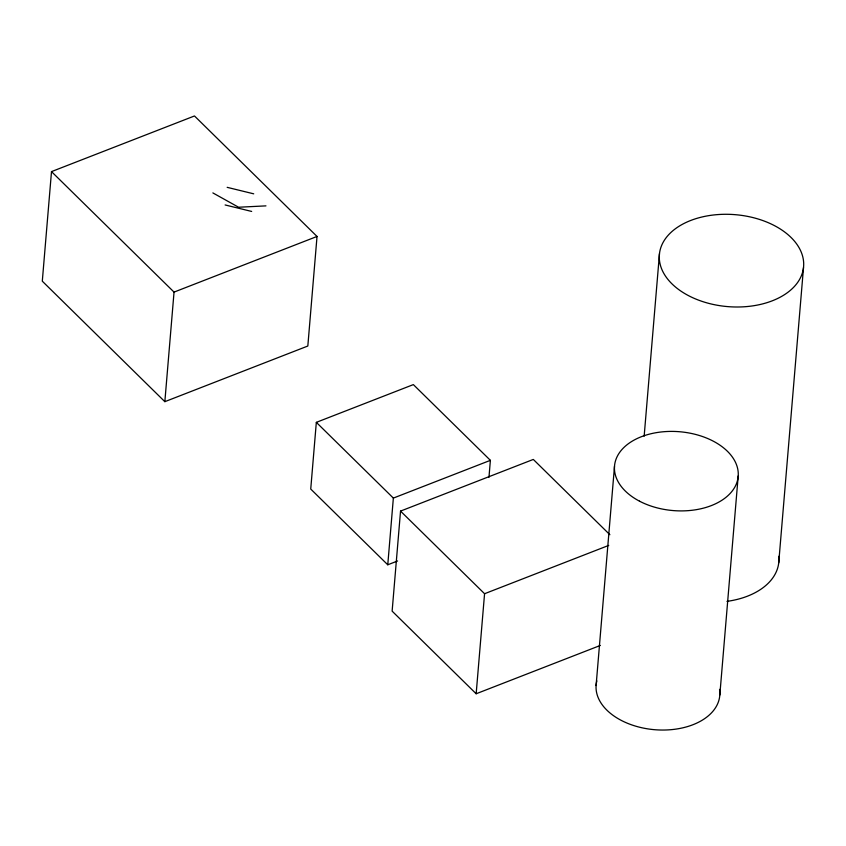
<?xml version="1.0" encoding="UTF-8"?>
<svg xmlns="http://www.w3.org/2000/svg" width="846" height="846" viewBox="0 0 846 846"><rect width="100%" height="100%" fill="white"/><g stroke="black" fill="none" stroke-linecap="round" stroke-linejoin="round"><path stroke-width="1.27" d="M51.5 171.611L42.3 281.179L164.843 401.67L307.828 346.025L317.028 236.457L194.485 115.965L51.5 171.611L174.043 292.103L164.843 401.67M488.956 477.345L490.384 460.34L413.356 384.602L316.33 422.355L310.736 489.051L387.764 564.79L397.588 560.972M387.764 564.79L393.358 498.093L316.33 422.355M609.871 534.714L533.308 459.431L400.539 511.1L392.132 611.14L476.161 693.762L600.332 645.445M476.161 693.762L484.568 593.723L400.539 511.1M596.092 685.535L614.492 466.4M644.155 436.187L659.478 253.726M719.809 695.052L738.209 475.917M778.711 562.928L803.51 267.569A72.354 46.118 4.8 0 0 700.002 217.485A72.354 46.118 4.8 0 0 690.971 296.883A72.354 46.118 4.8 0 0 803.51 267.569M174.043 292.103L317.028 236.457M393.358 498.093L490.384 460.34M484.568 593.723L608.729 545.406M265.961 205.874L238.583 207.238L212.864 192.909M227.162 187.336L253.715 193.829M225.121 204.954L251.664 211.437M778.722 556.33A72.354 46.118 4.8 0 1 726.968 601.369M719.555 689.384A62.044 39.55 4.8 0 1 656.062 729.812A62.044 39.55 4.8 0 1 596.842 680.882M639.502 501.17A62.044 39.55 4.8 0 0 737.871 478.72A62.044 39.55 4.8 0 0 651.684 433.575A62.044 39.55 4.8 0 0 639.502 501.17"/></g></svg>
